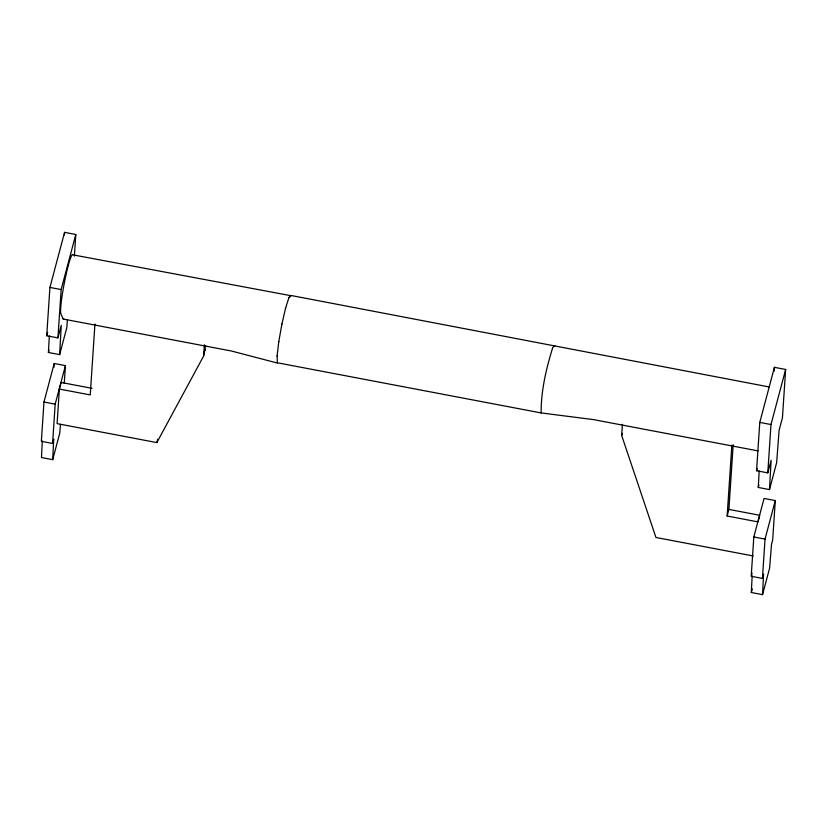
<?xml version="1.0" encoding="UTF-8"?>
<svg xmlns="http://www.w3.org/2000/svg" width="827" height="827" viewBox="0 0 827 827"><rect width="100%" height="100%" fill="white"/><g stroke="black" fill="none" stroke-linecap="round" stroke-linejoin="round"><path stroke-width="1.24" d="M42.311 440.863L41.474 457.538L52.701 459.667L59.751 433.162L60.464 424.354M52.701 459.667L53.724 439.147L52.577 443.468L41.35 441.329L43.965 402.015L54.21 363.487L65.436 365.627L64.258 383.377M762.546 594.644L763.569 574.114L762.432 578.414L751.205 576.274L753.821 536.961L764.065 498.433L775.292 500.573L772.676 539.886L771.529 544.207L769.606 568.139L762.546 594.644L751.329 592.504L752.156 575.83M67.369 320.225L66.801 327.688L59.637 354.618L48.411 352.488L49.331 335.958M59.637 354.618L61.27 325.373L57.931 337.892L46.715 335.762L49.92 287.434L64.578 232.356L75.795 234.496L74.368 256.112M769.482 489.594L771.115 460.339L767.787 472.858L756.56 470.728L759.775 422.401L774.423 367.333L785.65 369.462L782.435 417.79L779.106 430.309L776.646 462.655L769.482 489.594L758.266 487.454L759.186 470.925M53.962 367.291L54.21 363.487M64.403 234.899L64.578 232.356M57.931 337.892L61.146 289.574L75.795 234.496M52.577 443.468L55.182 404.155L65.436 365.627M91.993 388.328L61.136 382.456L59.379 389.062L57.084 423.62L156.841 442.59L203.628 356.034L205.634 345.676M94.95 323.988L90.236 394.934L59.379 389.062M203.628 356.034L204.372 344.787M753.18 555.961L655.945 537.478L621.687 435.509L622.431 424.272M759.465 516.379L758.008 521.889L727.14 516.017L731.854 445.071M727.14 516.017L728.897 509.411L733.187 444.802M774.175 371.147L774.423 367.333M767.787 472.858L770.991 424.54L785.65 369.462M762.432 578.414L765.037 539.101L775.292 500.573M277.086 355.982L278.802 341.561M278.74 341.799L281.914 324.05M281.842 324.287L285.635 307.902M46.715 335.762L47.625 332.351M48.411 352.488L49.062 350.038M156.841 442.59L157.719 439.282M621.687 435.509L622.266 433.307M756.56 470.728L757.17 468.454M758.266 487.454L758.917 485.004M751.495 575.199L752.063 573.049M751.329 592.504L752.291 588.896M285.573 308.151L288.985 297.451L291.063 295.487L769.12 386.953M203.566 352.798L205.385 349.428M288.923 297.689L291.001 295.725L72.952 254.85A30.413 2.853 -79.2 0 0 64.93 279.898A30.413 2.853 -79.2 0 0 60.95 313.919L63.193 319.036L231.539 351.041L277.334 363.032L277.148 355.744M554.803 345.624L552.725 347.588C546.213 368.687 540.972 390.768 541.137 412.931L593.538 419.609L758.09 450.901M49.92 287.434L61.146 289.574M759.775 422.401L770.991 424.54M277.396 362.795L541.137 412.931M728.897 509.411L759.765 515.283M43.965 402.015L55.182 404.155M753.821 536.961L765.037 539.101M63.679 318.777A11.04 1.034 -79.2 0 1 63.193 319.036"/></g></svg>
